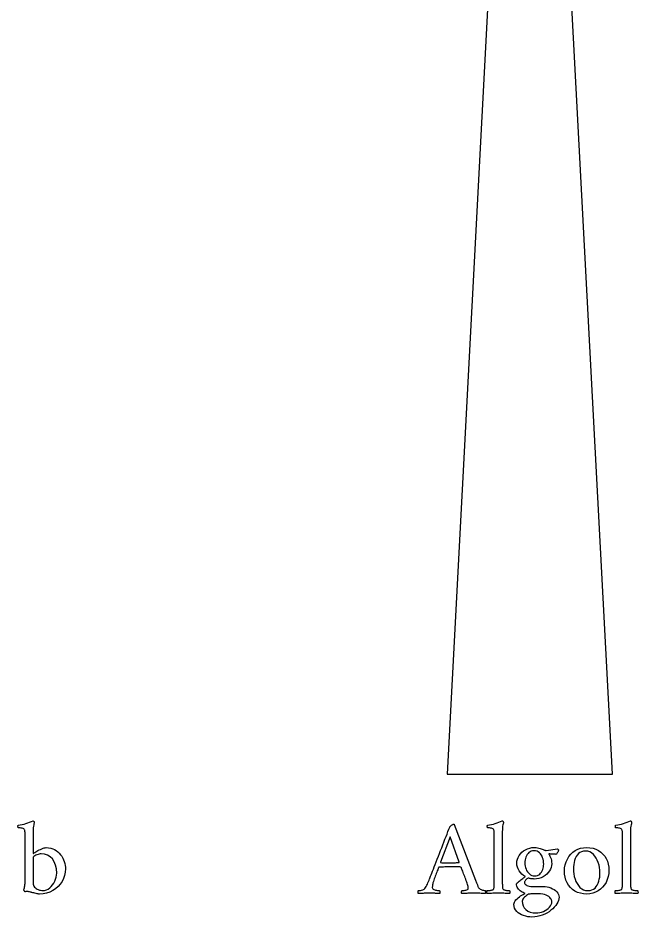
# Model space of a CAD drawing. Header units: millimetres. Extents: x -4 to 95, y -64 to 50.
# Drawn here: x 20.53 to 39.27, y -64.32 to -37.16 of the extents above; entities that cross this region are included whole.
import ezdxf

# ---------------------------------------------------------------- set-up
doc = ezdxf.new("R2010")
doc.units = ezdxf.units.MM
doc.layers.add('CUT_OUTER', color=1, linetype='Continuous')
doc.layers.add('TEXT', color=5, linetype='Continuous')

msp = doc.modelspace()

# ---------------------------------------------------------------- linework, layer by layer
at = {"layer": 'CUT_OUTER'}
msp.add_lwpolyline([(33.5, -60), (38.5, -60), (36.4, -20.2671), (35.6, -20.2671)], close=True, dxfattribs=at)
at = {"layer": 'TEXT'}
for points in [[(21.1871, -63.6226), (21.167, -63.6215), (21.1423, -63.6181), (21.113, -63.6126), (21.079, -63.6048), (21.0441, -63.5963), (21.0117, -63.5883), (20.982, -63.5809), (20.9548, -63.5742), (20.9496, -63.5726), (20.9435, -63.571), (20.9367, -63.5694), (20.929, -63.5677), (20.9079, -63.5616), (20.8863, -63.556), (20.8643, -63.5511), (20.8419, -63.5468), (20.8194, -63.5443), (20.7968, -63.5448), (20.7742, -63.5483), (20.7516, -63.5548), (20.7451, -63.5531), (20.7383, -63.548), (20.7314, -63.5394), (20.7242, -63.5274), (20.7178, -63.5146), (20.7133, -63.5036), (20.7106, -63.4945), (20.7097, -63.4871), (20.7201, -63.4617), (20.7286, -63.4339), (20.7354, -63.4036), (20.7403, -63.371), (20.7439, -63.3383), (20.7464, -63.3081), (20.7479, -63.2802), (20.7484, -63.2548), (20.7484, -61.8419), (20.7483, -61.8246), (20.748, -61.8048), (20.7475, -61.7827), (20.7468, -61.7581), (20.7453, -61.7337), (20.7423, -61.7121), (20.738, -61.6933), (20.7323, -61.6774), (20.723, -61.6613), (20.7081, -61.6484), (20.6875, -61.6387), (20.6613, -61.6323), (20.6319, -61.628), (20.6016, -61.625), (20.5706, -61.6232), (20.5387, -61.6226), (20.5372, -61.6201), (20.5359, -61.6125), (20.5348, -61.5999), (20.5339, -61.5823), (20.5338, -61.5644), (20.5351, -61.5512), (20.5378, -61.5426), (20.5419, -61.5387), (20.6013, -61.5309), (20.6601, -61.5206), (20.7182, -61.5076), (20.7758, -61.4919), (20.8322, -61.4743), (20.8867, -61.4552), (20.9394, -61.4348), (20.9903, -61.4129), (20.9967, -61.414), (21.0028, -61.4173), (21.0088, -61.4229), (21.0145, -61.4306), (21.0195, -61.4394), (21.023, -61.448), (21.0251, -61.4564), (21.0258, -61.4645), (21.0247, -61.469), (21.0214, -61.4823), (21.0158, -61.5044), (21.0081, -61.5355), (21.0003, -61.5748), (20.9948, -61.6218), (20.9914, -61.6764), (20.9903, -61.7387), (20.9903, -62.3581), (20.9905, -62.3647), (20.9911, -62.3718), (20.9921, -62.3792), (20.9935, -62.3871), (20.9958, -62.3933), (20.9992, -62.396), (21.0038, -62.395), (21.0097, -62.3903), (21.0252, -62.3793), (21.046, -62.3657), (21.072, -62.3495), (21.1032, -62.3306), (21.1379, -62.3108), (21.1742, -62.2915), (21.2121, -62.2729), (21.2516, -62.2548), (21.2905, -62.2393), (21.3266, -62.2282), (21.3599, -62.2216), (21.3903, -62.2194), (21.4592, -62.2231), (21.5238, -62.2343), (21.5842, -62.2529), (21.6403, -62.279), (21.6921, -62.3111), (21.7395, -62.3476), (21.7825, -62.3885), (21.821, -62.4339), (21.855, -62.4827), (21.8847, -62.5339), (21.9099, -62.5875), (21.9306, -62.6435), (21.9469, -62.7003), (21.9585, -62.756), (21.9654, -62.8108), (21.9677, -62.8645), (21.9614, -62.9656), (21.9423, -63.0625), (21.9106, -63.1551), (21.8661, -63.2435), (21.8107, -63.3255), (21.746, -63.3988), (21.672, -63.4634), (21.5887, -63.5194), (21.4977, -63.5645), (21.4004, -63.5968), (21.2969, -63.6161), (21.1871, -63.6226)], [(32.9742, -63.1613), (32.9761, -63.1564), (32.9819, -63.1415), (32.9914, -63.1168), (33.0048, -63.0823), (33.0215, -63.0392), (33.0407, -62.9891), (33.0626, -62.932), (33.0871, -62.8677), (33.1138, -62.7981), (33.1423, -62.7246), (33.1727, -62.6473), (33.2048, -62.5661), (33.238, -62.4825), (33.2714, -62.3976), (33.3049, -62.3115), (33.3387, -62.2242), (33.3723, -62.1372), (33.4052, -62.052), (33.4376, -61.9686), (33.4694, -61.8871), (33.4999, -61.8089), (33.5286, -61.7355), (33.5555, -61.6669), (33.5806, -61.6032), (33.589, -61.5899), (33.6012, -61.5758), (33.6172, -61.5609), (33.6371, -61.5452), (33.6576, -61.531), (33.6754, -61.521), (33.6906, -61.5149), (33.7032, -61.5129), (33.7061, -61.513), (33.7085, -61.5133), (33.7102, -61.5138), (33.7113, -61.5145), (33.7124, -61.5154), (33.7141, -61.5165), (33.7164, -61.5178), (33.7194, -61.5194), (34.3613, -63.2032), (34.3929, -63.2863), (34.4169, -63.3484), (34.4333, -63.3895), (34.4419, -63.4097), (34.4519, -63.4268), (34.4657, -63.4427), (34.4834, -63.4575), (34.5048, -63.471), (34.5282, -63.483), (34.5516, -63.4931), (34.575, -63.5015), (34.5984, -63.5081), (34.6197, -63.513), (34.6367, -63.5165), (34.6495, -63.5186), (34.6581, -63.5194), (34.6635, -63.5285), (34.6669, -63.5399), (34.6683, -63.5535), (34.6677, -63.5694), (34.6661, -63.5846), (34.6645, -63.5964), (34.6629, -63.6047), (34.6613, -63.6097), (34.6157, -63.6066), (34.5726, -63.6036), (34.5319, -63.6009), (34.4935, -63.5984), (34.4546, -63.5963), (34.4121, -63.5948), (34.3659, -63.5939), (34.3161, -63.5935), (34.2636, -63.5939), (34.2157, -63.5948), (34.1725, -63.5963), (34.1339, -63.5984), (34.0953, -63.6009), (34.052, -63.6036), (34.0041, -63.6066), (33.9516, -63.6097), (33.9461, -63.602), (33.9423, -63.5919), (33.9404, -63.5794), (33.9403, -63.5645), (33.9418, -63.5496), (33.9448, -63.5371), (33.9491, -63.527), (33.9548, -63.5194), (33.9714, -63.5186), (33.9919, -63.5165), (34.0165, -63.513), (34.0452, -63.5081), (34.0734, -63.5019), (34.0968, -63.4948), (34.1153, -63.4866), (34.129, -63.4774), (34.1347, -63.4698), (34.1387, -63.4597), (34.1411, -63.4472), (34.1419, -63.4323), (34.1406, -63.4152), (34.1367, -63.3931), (34.1301, -63.366), (34.121, -63.3339), (34.1098, -63.2981), (34.0972, -63.2601), (34.0832, -63.2199), (34.0677, -63.1774), (34.0516, -63.1342), (34.0355, -63.0915), (34.0194, -63.0495), (34.0032, -63.0081), (33.9878, -62.9688), (33.9738, -62.9331), (33.9612, -62.901), (33.95, -62.8726), (33.9408, -62.8493), (33.9343, -62.8327), (33.9303, -62.8227), (33.929, -62.8194), (33.9286, -62.819), (33.9274, -62.8177), (33.9254, -62.8157), (33.9226, -62.8129), (33.9194, -62.8101), (33.9161, -62.8081), (33.9129, -62.8069), (33.9097, -62.8065), (33.8841, -62.805), (33.8556, -62.804), (33.8244, -62.8034), (33.7903, -62.8032), (33.7554, -62.8032), (33.7218, -62.8032), (33.6893, -62.8032), (33.6581, -62.8032), (33.65, -62.8032), (33.6419, -62.8032), (33.6339, -62.8032), (33.6258, -62.8032), (33.6179, -62.8032), (33.6105, -62.8032), (33.6034, -62.8032), (33.5968, -62.8032), (33.5502, -62.8033), (33.5073, -62.8036), (33.4679, -62.8041), (33.4323, -62.8048), (33.396, -62.8059), (33.3548, -62.8077), (33.3089, -62.81), (33.2581, -62.8129), (33.2563, -62.8132), (33.254, -62.8141), (33.2514, -62.8156), (33.2484, -62.8177), (33.2456, -62.8199), (33.2435, -62.8214), (33.2423, -62.8223), (33.2419, -62.8226), (33.2404, -62.8266), (33.2359, -62.8387), (33.2283, -62.8589), (33.2177, -62.8871), (33.205, -62.9209), (33.1911, -62.9577), (33.176, -62.9975), (33.1597, -63.0403), (33.1432, -63.084), (33.1278, -63.1262), (33.1134, -63.167), (33.1, -63.2065), (33.0868, -63.2452), (33.0762, -63.2806), (33.0682, -63.3129), (33.0629, -63.3419), (33.0594, -63.3679), (33.0569, -63.3911), (33.0553, -63.4115), (33.0548, -63.429), (33.058, -63.4459), (33.0673, -63.4609), (33.083, -63.4741), (33.1048, -63.4855), (33.13, -63.4951), (33.1556, -63.5028), (33.1817, -63.5088), (33.2081, -63.5129), (33.2322, -63.5157), (33.2512, -63.5177), (33.2652, -63.519), (33.2742, -63.5194), (33.2772, -63.5243), (33.2798, -63.5327), (33.2821, -63.5445), (33.2839, -63.5597), (33.2849, -63.5755), (33.2847, -63.5891), (33.2833, -63.6005), (33.2806, -63.6097), (33.2511, -63.6081), (33.2238, -63.6065), (33.1987, -63.6048), (33.1758, -63.6032), (33.154, -63.6016), (33.1323, -63.6), (33.1105, -63.5984), (33.0887, -63.5968), (33.0652, -63.5954), (33.0383, -63.5944), (33.008, -63.5938), (32.9742, -63.5935), (32.9401, -63.5938), (32.9089, -63.5944), (32.8804, -63.5954), (32.8548, -63.5968), (32.8306, -63.5984), (32.8065, -63.6), (32.7823, -63.6016), (32.7581, -63.6032), (32.7323, -63.6048), (32.7032, -63.6065), (32.671, -63.6081), (32.6355, -63.6097), (32.6327, -63.6047), (32.6306, -63.5964), (32.6294, -63.5846), (32.629, -63.5694), (32.6294, -63.5535), (32.6306, -63.5399), (32.6327, -63.5285), (32.6355, -63.5194), (32.6525, -63.5184), (32.6746, -63.5157), (32.7017, -63.5112), (32.7339, -63.5048), (32.7656, -63.4965), (32.7915, -63.4859), (32.8116, -63.4731), (32.8258, -63.4581), (32.8491, -63.4265), (32.8706, -63.3931), (32.8902, -63.358), (32.9081, -63.321), (32.9249, -63.2826), (32.9415, -63.2431), (32.958, -63.2027), (32.9742, -63.1613)], [(34.929, -61.8419), (34.9289, -61.8233), (34.9286, -61.8028), (34.9281, -61.7805), (34.9274, -61.7565), (34.9259, -61.7328), (34.923, -61.7117), (34.9186, -61.6932), (34.9129, -61.6774), (34.9037, -61.6613), (34.8891, -61.6484), (34.8691, -61.6387), (34.8435, -61.6323), (34.8148, -61.628), (34.7851, -61.625), (34.7543, -61.6232), (34.7226, -61.6226), (34.7211, -61.6201), (34.7198, -61.6125), (34.7186, -61.5999), (34.7177, -61.5823), (34.7176, -61.5644), (34.719, -61.5512), (34.7217, -61.5426), (34.7258, -61.5387), (34.7851, -61.5309), (34.8435, -61.5206), (34.9012, -61.5076), (34.9581, -61.4919), (35.0137, -61.4743), (35.0677, -61.4552), (35.1202, -61.4348), (35.171, -61.4129), (35.1773, -61.414), (35.1835, -61.4173), (35.1894, -61.4229), (35.1952, -61.4306), (35.2001, -61.4394), (35.2036, -61.448), (35.2057, -61.4564), (35.2065, -61.4645), (35.2053, -61.469), (35.202, -61.4823), (35.1965, -61.5044), (35.1887, -61.5355), (35.1809, -61.5748), (35.1754, -61.6218), (35.1721, -61.6764), (35.171, -61.7387), (35.171, -63.2355), (35.1711, -63.2704), (35.1714, -63.304), (35.1719, -63.3365), (35.1726, -63.3677), (35.1741, -63.397), (35.177, -63.4234), (35.1814, -63.447), (35.1871, -63.4677), (35.1924, -63.4756), (35.202, -63.4831), (35.2158, -63.4901), (35.2339, -63.4968), (35.2544, -63.5027), (35.2758, -63.5077), (35.298, -63.5116), (35.321, -63.5145), (35.3426, -63.5166), (35.3609, -63.5181), (35.3757, -63.5191), (35.3871, -63.5194), (35.3914, -63.527), (35.3948, -63.5371), (35.3971, -63.5496), (35.3984, -63.5645), (35.3983, -63.5794), (35.3964, -63.5919), (35.3926, -63.602), (35.3871, -63.6097), (35.3401, -63.6066), (35.296, -63.6036), (35.2546, -63.6009), (35.2161, -63.5984), (35.1778, -63.5963), (35.1371, -63.5948), (35.094, -63.5939), (35.0484, -63.5935), (35.0043, -63.5939), (34.9625, -63.5948), (34.9229, -63.5963), (34.8855, -63.5984), (34.8477, -63.6009), (34.8069, -63.6036), (34.763, -63.6066), (34.7161, -63.6097), (34.7106, -63.602), (34.7069, -63.5919), (34.7049, -63.5794), (34.7048, -63.5645), (34.7061, -63.5496), (34.7085, -63.5371), (34.7118, -63.527), (34.7161, -63.5194), (34.7274, -63.5191), (34.7419, -63.5181), (34.7597, -63.5166), (34.7806, -63.5145), (34.803, -63.5116), (34.825, -63.5077), (34.8466, -63.5027), (34.8677, -63.4968), (34.8863, -63.4901), (34.9, -63.4831), (34.9089, -63.4756), (34.9129, -63.4677), (34.9186, -63.447), (34.923, -63.4234), (34.9259, -63.397), (34.9274, -63.3677), (34.9281, -63.3365), (34.9286, -63.304), (34.9289, -63.2704), (34.929, -63.2355)], [(38.8032, -61.8419), (38.8031, -61.8233), (38.8028, -61.8028), (38.8023, -61.7805), (38.8016, -61.7565), (38.8001, -61.7328), (38.7972, -61.7117), (38.7928, -61.6932), (38.7871, -61.6774), (38.7779, -61.6613), (38.7633, -61.6484), (38.7432, -61.6387), (38.7177, -61.6323), (38.689, -61.628), (38.6593, -61.625), (38.6285, -61.6232), (38.5968, -61.6226), (38.5953, -61.6201), (38.594, -61.6125), (38.5928, -61.5999), (38.5919, -61.5823), (38.5918, -61.5644), (38.5931, -61.5512), (38.5959, -61.5426), (38.6, -61.5387), (38.6593, -61.5309), (38.7177, -61.5206), (38.7754, -61.5076), (38.8323, -61.4919), (38.8879, -61.4743), (38.9419, -61.4552), (38.9944, -61.4348), (39.0452, -61.4129), (39.0515, -61.414), (39.0577, -61.4173), (39.0636, -61.4229), (39.0694, -61.4306), (39.0743, -61.4394), (39.0778, -61.448), (39.0799, -61.4564), (39.0806, -61.4645), (39.0795, -61.469), (39.0762, -61.4823), (39.0707, -61.5044), (39.0629, -61.5355), (39.0551, -61.5748), (39.0496, -61.6218), (39.0463, -61.6764), (39.0452, -61.7387), (39.0452, -63.2355), (39.0453, -63.2704), (39.0456, -63.304), (39.0461, -63.3365), (39.0468, -63.3677), (39.0483, -63.397), (39.0512, -63.4234), (39.0555, -63.447), (39.0613, -63.4677), (39.0666, -63.4756), (39.0762, -63.4831), (39.09, -63.4901), (39.1081, -63.4968), (39.1286, -63.5027), (39.15, -63.5077), (39.1722, -63.5116), (39.1952, -63.5145), (39.2168, -63.5166), (39.2351, -63.5181), (39.2499, -63.5191), (39.2613, -63.5194), (39.2656, -63.527), (39.269, -63.5371), (39.2713, -63.5496), (39.2726, -63.5645), (39.2725, -63.5794), (39.2706, -63.5919), (39.2668, -63.602), (39.2613, -63.6097), (39.2143, -63.6066), (39.1702, -63.6036), (39.1288, -63.6009), (39.0903, -63.5984), (39.052, -63.5963), (39.0113, -63.5948), (38.9681, -63.5939), (38.9226, -63.5935), (38.8785, -63.5939), (38.8367, -63.5948), (38.7971, -63.5963), (38.7597, -63.5984), (38.7219, -63.6009), (38.681, -63.6036), (38.6372, -63.6066), (38.5903, -63.6097), (38.5848, -63.602), (38.581, -63.5919), (38.5791, -63.5794), (38.579, -63.5645), (38.5803, -63.5496), (38.5827, -63.5371), (38.586, -63.527), (38.5903, -63.5194), (38.6016, -63.5191), (38.6161, -63.5181), (38.6339, -63.5166), (38.6548, -63.5145), (38.6772, -63.5116), (38.6992, -63.5077), (38.7208, -63.5027), (38.7419, -63.4968), (38.7605, -63.4901), (38.7742, -63.4831), (38.7831, -63.4756), (38.7871, -63.4677), (38.7928, -63.447), (38.7972, -63.4234), (38.8001, -63.397), (38.8016, -63.3677), (38.8023, -63.3365), (38.8028, -63.304), (38.8031, -63.2704), (38.8032, -63.2355)], [(33.5903, -61.8935), (33.3032, -62.6613), (33.3033, -62.6617), (33.3036, -62.6629), (33.3041, -62.6649), (33.3048, -62.6677), (33.3057, -62.6706), (33.3069, -62.6726), (33.3082, -62.6738), (33.3097, -62.6742), (33.3418, -62.6757), (33.377, -62.677), (33.4152, -62.6781), (33.4565, -62.679), (33.4971, -62.6797), (33.5335, -62.6802), (33.5656, -62.6805), (33.5935, -62.6806), (33.6297, -62.6804), (33.6641, -62.6798), (33.6967, -62.6788), (33.7274, -62.6774), (33.758, -62.6758), (33.7899, -62.6742), (33.8233, -62.6726), (33.8581, -62.671), (33.861, -62.6705), (33.8633, -62.669), (33.865, -62.6664), (33.8661, -62.6629), (33.8668, -62.6594), (33.8673, -62.6569), (33.8676, -62.6553), (33.8677, -62.6548)], [(21.2387, -62.4065), (21.2073, -62.4084), (21.1742, -62.4141), (21.1395, -62.4237), (21.1032, -62.4371), (21.0694, -62.4519), (21.0419, -62.4657), (21.021, -62.4785), (21.0065, -62.4903), (20.9994, -62.4986), (20.9944, -62.5073), (20.9913, -62.5163), (20.9903, -62.5258), (20.9903, -63.2903), (20.9931, -63.3232), (21.0016, -63.354), (21.0157, -63.3829), (21.0355, -63.4097), (21.0595, -63.434), (21.0863, -63.4552), (21.1159, -63.4735), (21.1484, -63.4887), (21.1823, -63.5007), (21.2161, -63.5093), (21.25, -63.5144), (21.2839, -63.5161), (21.3392, -63.5112), (21.3923, -63.4964), (21.4432, -63.4717), (21.4919, -63.4371), (21.5372, -63.395), (21.5778, -63.3476), (21.6138, -63.295), (21.6452, -63.2371), (21.6706, -63.1763), (21.6887, -63.1149), (21.6996, -63.0529), (21.7032, -62.9903), (21.6953, -62.8607), (21.6714, -62.746), (21.6316, -62.6462), (21.5758, -62.5613), (21.507, -62.4935), (21.4278, -62.4452), (21.3384, -62.4161), (21.2387, -62.4065)], [(36.4, -63.3903), (36.462, -63.3931), (36.5222, -63.4016), (36.5805, -63.4157), (36.6371, -63.4355), (36.6901, -63.4599), (36.7379, -63.4879), (36.7804, -63.5196), (36.8177, -63.5548), (36.8481, -63.5929), (36.8698, -63.6331), (36.8828, -63.6752), (36.8871, -63.7194), (36.883, -63.7681), (36.8706, -63.8177), (36.8499, -63.8681), (36.821, -63.9194), (36.785, -63.9702), (36.7431, -64.0194), (36.6955, -64.0669), (36.6419, -64.1129), (36.5833, -64.1559), (36.5202, -64.1948), (36.4526, -64.2293), (36.3806, -64.2597), (36.3054, -64.2844), (36.2282, -64.302), (36.149, -64.3126), (36.0677, -64.3161), (36.0048, -64.3135), (35.9419, -64.3056), (35.879, -64.2925), (35.8161, -64.2742), (35.7558, -64.2505), (35.7008, -64.2214), (35.651, -64.1868), (35.6065, -64.1468), (35.5698, -64.1013), (35.5435, -64.0504), (35.5278, -63.9941), (35.5226, -63.9323), (35.5264, -63.8972), (35.5379, -63.8629), (35.5571, -63.8294), (35.5839, -63.7968), (35.6157, -63.7653), (35.65, -63.7355), (35.6867, -63.7073), (35.7258, -63.6806), (35.7643, -63.6565), (35.7992, -63.6355), (35.8304, -63.6177), (35.8581, -63.6032), (35.8303, -63.5923), (35.802, -63.579), (35.7731, -63.5633), (35.7435, -63.5452), (35.7148, -63.5245), (35.6883, -63.5012), (35.664, -63.4753), (35.6419, -63.4468), (35.6236, -63.4158), (35.6105, -63.3827), (35.6026, -63.3473), (35.6, -63.3097), (35.616, -63.2928), (35.6351, -63.2746), (35.6572, -63.2549), (35.6823, -63.2339), (35.7089, -63.2124), (35.7355, -63.1915), (35.7621, -63.1713), (35.7887, -63.1516), (35.8138, -63.1337), (35.8359, -63.1185), (35.8549, -63.1063), (35.871, -63.0968), (35.8156, -63.0616), (35.7657, -63.0206), (35.7213, -62.9737), (35.6823, -62.921), (35.6505, -62.865), (35.6278, -62.8085), (35.6142, -62.7513), (35.6097, -62.6935), (35.614, -62.6318), (35.627, -62.5722), (35.6487, -62.5148), (35.679, -62.4597), (35.7169, -62.4082), (35.7613, -62.3617), (35.8121, -62.3203), (35.8694, -62.2839), (35.9318, -62.2542), (35.998, -62.2331), (36.068, -62.2204), (36.1419, -62.2161), (36.1915, -62.2178), (36.2371, -62.223), (36.2786, -62.2316), (36.3161, -62.2435), (36.3498, -62.2566), (36.3798, -62.2681), (36.4062, -62.2783), (36.429, -62.2871), (36.4489, -62.2942), (36.4633, -62.2992), (36.4723, -62.3022), (36.4758, -62.3032), (36.4779, -62.3036), (36.4827, -62.3048), (36.49, -62.3069), (36.5, -62.3097), (36.8387, -62.2613), (36.8514, -62.2669), (36.8605, -62.2742), (36.8659, -62.2831), (36.8677, -62.2935), (36.8663, -62.3049), (36.8621, -62.3198), (36.855, -62.338), (36.8452, -62.3597), (36.8337, -62.3811), (36.8218, -62.3988), (36.8095, -62.4126), (36.7968, -62.4226), (36.7768, -62.4211), (36.7556, -62.4198), (36.7333, -62.4186), (36.7097, -62.4177), (36.6863, -62.4168), (36.6645, -62.4157), (36.6444, -62.4144), (36.6258, -62.4129), (36.6103, -62.4115), (36.5992, -62.4105), (36.5925, -62.4099), (36.5903, -62.4097), (36.5847, -62.4103), (36.5806, -62.4121), (36.5782, -62.4151), (36.5774, -62.4194), (36.5854, -62.4301), (36.5964, -62.4496), (36.6104, -62.4777), (36.6274, -62.5145), (36.6436, -62.5574), (36.6552, -62.6036), (36.6622, -62.6533), (36.6645, -62.7065), (36.6602, -62.7611), (36.6472, -62.8153), (36.6255, -62.8692), (36.5952, -62.9226), (36.5573, -62.9735), (36.5129, -63.0198), (36.4621, -63.0614), (36.4048, -63.0984), (36.3424, -63.1287), (36.2762, -63.1504), (36.2061, -63.1634), (36.1323, -63.1677), (36.1105, -63.1671), (36.0871, -63.1653), (36.0621, -63.1623), (36.0355, -63.1581), (36.0099, -63.1532), (35.9879, -63.1484), (35.9696, -63.1435), (35.9548, -63.1387), (35.9342, -63.151), (35.9141, -63.1653), (35.8947, -63.1817), (35.8758, -63.2), (35.8596, -63.2194), (35.848, -63.2387), (35.841, -63.2581), (35.8387, -63.2774), (35.8417, -63.2901), (35.8508, -63.3056), (35.8659, -63.324), (35.8871, -63.3452), (35.9141, -63.3649), (35.9468, -63.379), (35.9851, -63.3875), (36.029, -63.3903)], [(36.129, -62.3129), (36.0857, -62.3163), (36.046, -62.3266), (36.0099, -62.3438), (35.9774, -62.3677), (35.9486, -62.397), (35.9234, -62.4298), (35.9018, -62.4663), (35.8839, -62.5065), (35.8698, -62.5488), (35.8597, -62.5919), (35.8536, -62.6359), (35.8516, -62.6806), (35.8538, -62.7286), (35.8605, -62.7758), (35.8716, -62.8222), (35.8871, -62.8677), (35.9069, -62.9109), (35.9306, -62.95), (35.9585, -62.9851), (35.9903, -63.0161), (36.026, -63.0415), (36.0653, -63.0597), (36.1083, -63.0706), (36.1548, -63.0742), (36.1967, -63.0709), (36.2351, -63.0609), (36.2701, -63.0443), (36.3016, -63.021), (36.3296, -62.9925), (36.354, -62.9605), (36.3748, -62.9248), (36.3919, -62.8855), (36.4053, -62.8441), (36.4149, -62.802), (36.4207, -62.7594), (36.4226, -62.7161), (36.4206, -62.6666), (36.4145, -62.6181), (36.4044, -62.5707), (36.3903, -62.5242), (36.3722, -62.4802), (36.35, -62.4403), (36.3238, -62.4044), (36.2935, -62.3726), (36.2591, -62.3465), (36.2202, -62.3278), (36.1768, -62.3166), (36.129, -62.3129)], [(37.7194, -62.2161), (37.8205, -62.2218), (37.9141, -62.2387), (38.0003, -62.2669), (38.079, -62.3065), (38.1498, -62.3556), (38.2121, -62.4129), (38.2659, -62.4782), (38.3113, -62.5516), (38.3473, -62.6317), (38.373, -62.7169), (38.3884, -62.8075), (38.3935, -62.9032), (38.3881, -63.0023), (38.3718, -63.0964), (38.3446, -63.1854), (38.3065, -63.2694), (38.2589, -63.3466), (38.2032, -63.4153), (38.1395, -63.4756), (38.0677, -63.5274), (37.9895, -63.5691), (37.9065, -63.5988), (37.8185, -63.6166), (37.7258, -63.6226), (37.6259, -63.6168), (37.5327, -63.5996), (37.4461, -63.5709), (37.3661, -63.5306), (37.294, -63.4806), (37.2306, -63.4226), (37.1762, -63.3565), (37.1306, -63.2823), (37.0947, -63.2015), (37.069, -63.1157), (37.0535, -63.0249), (37.0484, -62.929), (37.0539, -62.83), (37.0706, -62.7363), (37.0983, -62.6478), (37.1371, -62.5645), (37.1854, -62.4881), (37.2415, -62.4202), (37.3055, -62.3607), (37.3774, -62.3097), (37.4556, -62.2687), (37.5387, -62.2395), (37.6266, -62.222), (37.7194, -62.2161)], [(37.6839, -62.3226), (37.621, -62.3275), (37.5645, -62.3423), (37.5145, -62.367), (37.471, -62.4016), (37.4335, -62.444), (37.4016, -62.4919), (37.3754, -62.5456), (37.3548, -62.6048), (37.3393, -62.6676), (37.3282, -62.7319), (37.3216, -62.7975), (37.3194, -62.8645), (37.3225, -62.9403), (37.3319, -63.0161), (37.3475, -63.0919), (37.3694, -63.1677), (37.3974, -63.2403), (37.4315, -63.3065), (37.4716, -63.3661), (37.5177, -63.4194), (37.5697, -63.4631), (37.627, -63.4944), (37.6898, -63.5131), (37.7581, -63.5194), (37.8223, -63.5144), (37.8794, -63.4996), (37.9295, -63.4749), (37.9726, -63.4403), (38.0094, -63.3979), (38.0407, -63.3496), (38.0666, -63.2955), (38.0871, -63.2355), (38.1026, -63.1722), (38.1137, -63.1081), (38.1204, -63.0431), (38.1226, -62.9774), (38.1194, -62.9003), (38.1097, -62.8238), (38.0935, -62.7479), (38.071, -62.6726), (38.0423, -62.6007), (38.0081, -62.5351), (37.9681, -62.4757), (37.9226, -62.4226), (37.8714, -62.3788), (37.8145, -62.3476), (37.752, -62.3288), (37.6839, -62.3226)], [(36.2548, -63.6129), (36.238, -63.613), (36.2165, -63.6133), (36.1904, -63.6138), (36.1597, -63.6145), (36.127, -63.6154), (36.0952, -63.6165), (36.0641, -63.6178), (36.0339, -63.6194), (36.007, -63.6212), (35.9859, -63.6234), (35.9707, -63.626), (35.9613, -63.629), (35.9345, -63.6468), (35.9056, -63.6677), (35.8748, -63.6919), (35.8419, -63.7194), (35.8123, -63.7486), (35.7911, -63.7782), (35.7784, -63.8083), (35.7742, -63.8387), (35.781, -63.9114), (35.8016, -63.9778), (35.8359, -64.038), (35.8839, -64.0919), (35.9444, -64.1364), (36.0161, -64.1681), (36.0992, -64.1872), (36.1935, -64.1935), (36.2484, -64.1905), (36.3032, -64.1815), (36.3581, -64.1663), (36.4129, -64.1452), (36.4655, -64.1192), (36.5137, -64.0895), (36.5575, -64.0563), (36.5968, -64.0194), (36.6292, -63.98), (36.6524, -63.9395), (36.6663, -63.8978), (36.671, -63.8548), (36.6683, -63.8316), (36.6605, -63.8069), (36.6474, -63.7807), (36.629, -63.7532), (36.605, -63.7259), (36.575, -63.7004), (36.5389, -63.6767), (36.4968, -63.6548), (36.4478, -63.6365), (36.3911, -63.6234), (36.3268, -63.6155), (36.2548, -63.6129)]]:
    msp.add_lwpolyline(points, close=True, dxfattribs=at)

doc.saveas('drawing.dxf')
